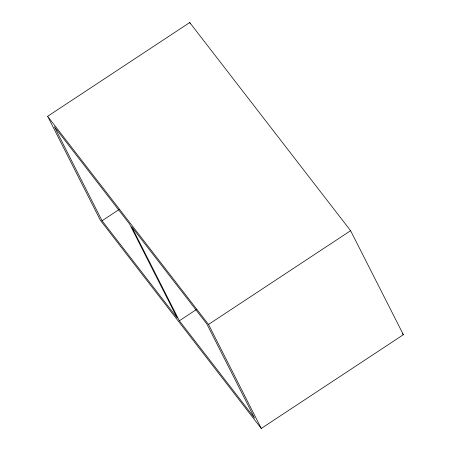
<?xml version="1.0" encoding="UTF-8"?>
<svg xmlns="http://www.w3.org/2000/svg" width="451" height="451" viewBox="0 0 451 451"><rect width="100%" height="100%" fill="white"/><g stroke="black" fill="none" stroke-linecap="round" stroke-linejoin="round"><path stroke-width="0.68" d="M47.631 116.307L189.719 22.55L350.607 230.692L403.369 334.693L261.281 428.45L100.393 220.308L47.631 116.307L208.52 324.449L261.281 428.45M102.056 220.764L54.317 126.669L129.544 223.978L177.277 318.073L102.056 220.764L119.087 209.529M179.368 320.779L131.63 226.684L206.851 323.998L254.589 418.094L179.368 320.779L196.394 309.544M208.52 324.449L350.607 230.692M402.512 333.577L403.369 334.693M189.719 22.55L190.356 23.802"/></g></svg>
